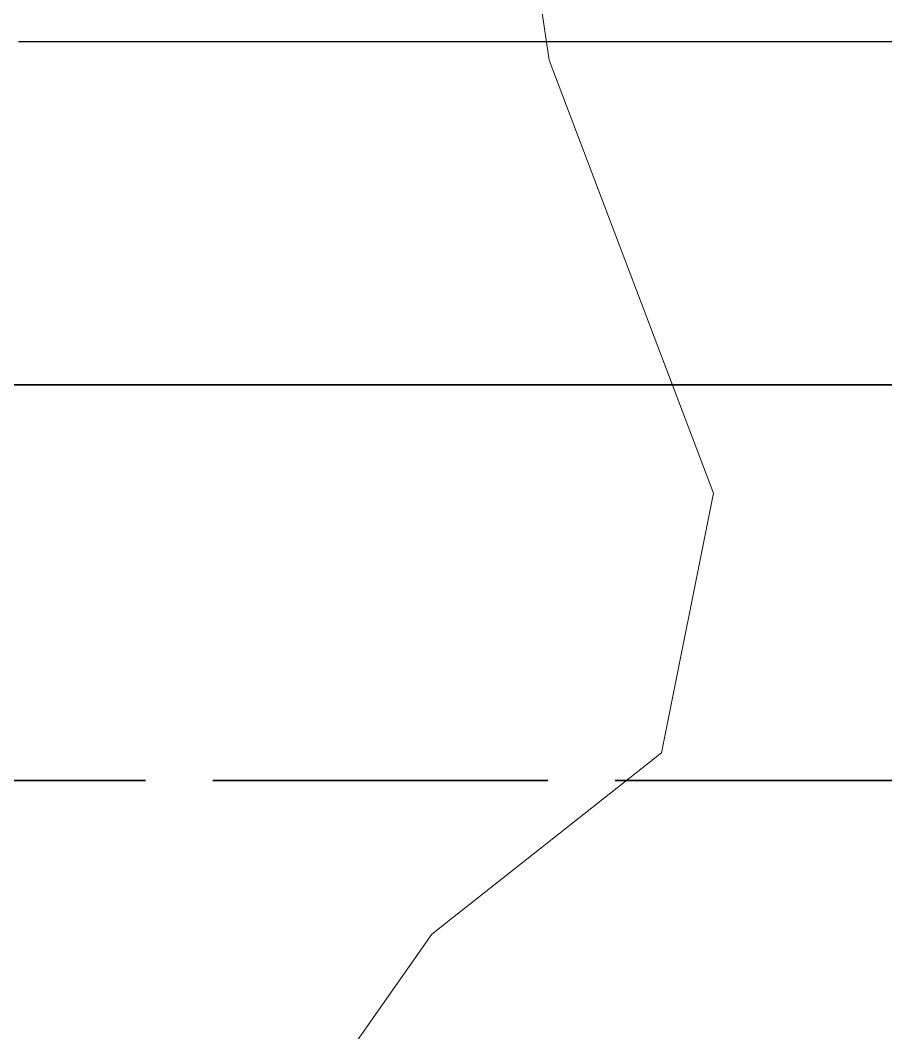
# Model space of a CAD drawing. Extents: x 6810325 to 6812275, y 1878569 to 1880689.
# Drawn here: x 6810904.2 to 6810936.99, y 1879763.86 to 1879802.22 of the extents above; entities that cross this region are included whole.
import ezdxf

# ---------------------------------------------------------------- set-up
doc = ezdxf.new("R2010")
doc.units = 21
doc.header["$LTSCALE"] = 10
doc.header["$MEASUREMENT"] = 0
doc.linetypes.add('CENTER', pattern=[5.08, 3.175, -0.635, 0.635, -0.635])
doc.linetypes.add('DASHED', pattern=[1.524, 1.27, -0.254])
for name, color, linetype, lineweight in [('PROJ-LIMITS-OF-WORK', 7, 'DASHED', 35), ('PROJ-ROAD-CL', 252, 'CENTER', 25), ('PROJ-ROAD-FILL', 252, 'CONTINUOUS', 35), ('TOPO-CONTOUR-MINOR', 36, 'CONTINUOUS', 13)]:
    doc.layers.add(name, color=color, linetype=linetype, lineweight=lineweight)

msp = doc.modelspace()

# ---------------------------------------------------------------- linework, layer by layer
at = {"layer": 'PROJ-LIMITS-OF-WORK'}
msp.add_lwpolyline([(6811046.114, 1879773.41), (6810819.602, 1879773.41)], dxfattribs=at)
at = {"layer": 'PROJ-ROAD-CL'}
msp.add_lwpolyline([(6810904.137, 1879801.41), (6810906.137, 1879801.41), (6810908.136, 1879801.41), (6810910.136, 1879801.41), (6810912.136, 1879801.41), (6810914.136, 1879801.41), (6810916.135, 1879801.41), (6810918.135, 1879801.41), (6810920.135, 1879801.41), (6810922.134, 1879801.41), (6810924.134, 1879801.41), (6810926.134, 1879801.41), (6810928.134, 1879801.41), (6810930.133, 1879801.41), (6810932.133, 1879801.41), (6810934.133, 1879801.41), (6810936.132, 1879801.41), (6810938.132, 1879801.41)], dxfattribs=at)
at = {"layer": 'PROJ-ROAD-FILL'}
msp.add_lwpolyline([(6811070.114, 1879788.41), (6810818.149, 1879788.41)], dxfattribs=at)
at = {"layer": 'TOPO-CONTOUR-MINOR', "elevation": 199}
msp.add_lwpolyline([(6810938.943, 1879669.476), (6810926.038, 1879695.722), (6810923.081, 1879719.322), (6810914.155, 1879731.811), (6810913.225, 1879735.092), (6810913.071, 1879744.935), (6810915.416, 1879761.339), (6810919.8, 1879767.588), (6810928.492, 1879774.462), (6810930.467, 1879784.305), (6810924.238, 1879800.709), (6810922.297, 1879813.832), (6810915.361, 1879826.956), (6810914.392, 1879833.517), (6810916.385, 1879840.079), (6810926.924, 1879856.483), (6810927.306, 1879859.764), (6810920.259, 1879869.606), (6810918.287, 1879876.168), (6810919.528, 1879882.73), (6810926.152, 1879899.134), (6810929.643, 1879902.759), (6810932.923, 1879903.78), (6810946.047, 1879904.605)], dxfattribs=at)

doc.saveas('drawing.dxf')
